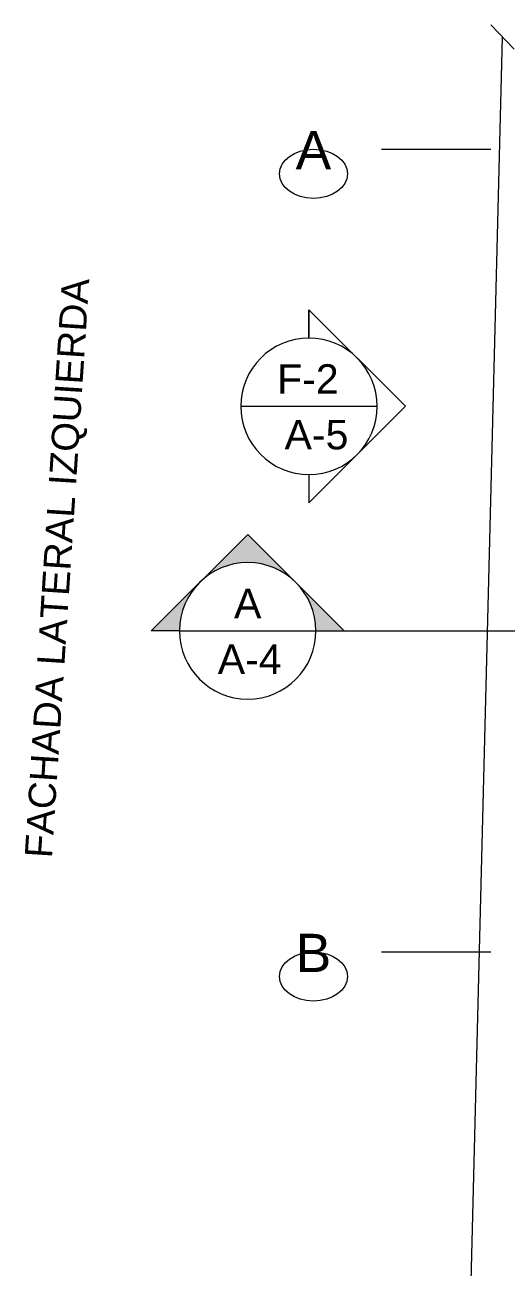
# Model space of a CAD drawing. Header units: inches. Extents: x 99003 to 99155, y 101852 to 101926.
# Drawn here: x 99002.79 to 99007.2, y 101896.06 to 101907.44 of the extents above; entities that cross this region are included whole.
import ezdxf
from ezdxf.enums import TextEntityAlignment as Align

# ---------------------------------------------------------------- set-up
doc = ezdxf.new("R2010")
doc.units = ezdxf.units.IN
doc.header["$MEASUREMENT"] = 0
doc.linetypes.add('DASHDOTX2', pattern=[2, 1, -0.5, 0, -0.5])
for name, color, linetype, lineweight in [('A_ACHU-1', 253, 'Continuous', 0), ('A_EJES', 75, 'DASHDOTX2', 5), ('A_TEXT', 154, 'Continuous', 0), ('A_TEXT-DIM', 54, 'Continuous', 13), ('A_TEXT-IDEN', 5, 'Continuous', 18), ('A_TEXT-SIMB', 195, 'Continuous', 20)]:
    doc.layers.add(name, color=color, linetype=linetype, lineweight=lineweight)
doc.styles.add('ARIAL', font='arial.ttf')
doc.styles.add('DIM', font='arial.ttf')
doc.dimstyles.new('BAN_REP_1-125', dxfattribs={"dimtxt": 0.195, "dimasz": 0.2188, "dimexe": 0.15, "dimexo": 0.03, "dimgap": 0.1, "dimtad": 1, "dimzin": 4, "dimdsep": 46, "dimtxsty": 'ARIAL', "dimblk": 'OBLIQUE', "dimcen": 0.1, "dimse1": 1, "dimse2": 1, "dimclrd": 256, "dimclre": 256, "dimclrt": 256, "dimadec": 0, "dimazin": 0, "dimtfac": 1, "dimtix": 1, "dimtofl": 0, "dimtmove": 1, "dimatfit": 3, "dimldrblk": 'OPEN90', "dimfxl": 1, "dimtolj": 1, "dimtzin": 0, "dimlwd": -1, "dimlwe": -1, "dimarcsym": 0})

# ---------------------------------------------------------------- blocks, each defined once
blk = doc.blocks.new('EJE')
at = {"layer": 'A_TEXT-SIMB'}
blk.add_ellipse((0, -0.225), major_axis=(-0.312, 0), ratio=0.72, dxfattribs=at)
at = {"layer": 'A_TEXT-IDEN', "style": 'ARIAL'}
blk.add_attdef('EJE', text='', height=0.175, dxfattribs=at).set_placement((0, -0.317), align=Align.CENTER)
blk = doc.blocks.new('_Oblique')
at = {"color": 0, "linetype": 'ByBlock', "lineweight": -2}
blk.add_line((-0.5, -0.5), (0.5, 0.5), dxfattribs=at)
blk = doc.blocks.new('*D387')
at = {"layer": 'A_TEXT-DIM', "transparency": 16777216}
blk.add_line((99006.521, 101881.782), (99007.164, 101907.326), dxfattribs=at)
at = {"layer": 'DEFPOINTS', "color": 0, "transparency": 16777216}
for p in [(99007.164, 101907.326), (99008.225, 101907.299), (99007.582, 101881.755)]:
    blk.add_point(p, dxfattribs=at)
at = {"layer": 'A_TEXT-DIM', "transparency": 16777216, "xscale": 0.2188, "yscale": 0.2188, "zscale": 0.2188}
for p, rotation in [((99007.164, 101907.326), 88.55737407937859), ((99006.521, 101881.782), 268.5573740793786)]:
    blk.add_blockref('_Oblique', p, dxfattribs=dict(at, rotation=rotation))
at = {"layer": 'A_TEXT-DIM', "transparency": 16777216, "insert": (99006.643, 101894.559), "char_height": 0.195, "attachment_point": 5, "rotation": 88.5574, "style": 'ARIAL'}
blk.add_mtext('\\A1;25.55', dxfattribs=at)
blk = doc.blocks.new('_Open90')
at = {"color": 0, "linetype": 'ByBlock', "lineweight": -2}
for p, q in [((0, 0), (-1, 0)), ((-0.5, 0.5), (0, 0)), ((0, 0), (-0.5, -0.5))]:
    blk.add_line(p, q, dxfattribs=at)
blk = doc.blocks.new('FACHADA DETALLE E-')
at = {"layer": 'A_TEXT-SIMB'}
for p, q in [((0, 0), (0.4419, 0.4419)), ((0.4419, 0.3125), (0.4419, 0.4419)), ((0.4419, 0.4419), (0.4419, 0.3125)), ((0, 0), (0.4419, -0.4419)), ((0.7544, 0), (0.1294, 0)), ((0.4419, -0.3125), (0.4419, -0.4419)), ((0.4419, -0.3125), (0.4419, -0.4419))]:
    blk.add_line(p, q, dxfattribs=at)
blk.add_circle((0.4419, 0), 0.3125, dxfattribs=at)
at = {"layer": 'A_TEXT-IDEN', "style": 'ARIAL'}
for tag, p in [('FACHADA', (0.4419, 0.058)), ('DETALLE', (0.4419, -0.197))]:
    blk.add_attdef(tag, text='', height=0.1346, dxfattribs=at).set_placement(p, align=Align.CENTER)
blk = doc.blocks.new('*U102')
at = {"layer": 'A_ACHU-1'}
h = blk.add_hatch(color=256, dxfattribs=at)
h.paths.add_polyline_path([(0.6629, 0.221), (0.4419, 0.4419), (0.221, 0.221, -0.414214)])
h.paths.add_polyline_path([(0.6629, 0.221, -0.198912), (0.7544, 0), (0.8839, 0)])
h.paths.add_polyline_path([(0, 0), (0.1294, 0, -0.198912), (0.221, 0.221)])
at = {"layer": 'A_TEXT-SIMB'}
for p, q in [((0.4419, 0.4419), (0, 0)), ((0.4419, 0.4419), (0.8839, 0)), ((0.7544, 0), (0.1294, 0)), ((0.7544, 0), (0.8839, 0)), ((0.1294, 0), (-0.8599, 0)), ((0.1294, 0), (0, 0))]:
    blk.add_line(p, q, dxfattribs=at)
blk.add_circle((0.4419, 0), 0.3125, dxfattribs=at)
at = {"layer": 'A_TEXT-IDEN', "style": 'ARIAL'}
for tag, p in [('CORTE', (0.4419, 0.058)), ('DETALLE', (0.4419, -0.197))]:
    blk.add_attdef(tag, text='', height=0.1346, dxfattribs=at).set_placement(p, align=Align.CENTER)

msp = doc.modelspace()

# ---------------------------------------------------------------- linework, layer by layer
at = {"layer": 'A_EJES'}
for p, q in [((99006.057, 101906.299), (99039.063, 101906.299)), ((99006.057, 101898.949), (99039.063, 101898.949))]:
    msp.add_line(p, q, dxfattribs=at)

# ---------------------------------------------------------------- block references
ref = msp.add_blockref('EJE', (99005.432, 101906.299))
ref.add_attrib('EJE', 'A', dxfattribs={"layer": 'A_TEXT-IDEN', "height": 0.35, "style": 'ARIAL'}).set_placement((99005.432, 101906.115), align=Align.CENTER)
ref = msp.add_blockref('FACHADA DETALLE E-', (99006.275, 101903.945), dxfattribs=dict(xscale=-2, yscale=2, zscale=2))
ref.add_attrib('FACHADA', 'F-2', dxfattribs={"layer": 'A_TEXT-IDEN', "height": 0.2692, "rotation": 360, "style": 'ARIAL'}).set_placement((99005.381, 101904.061), align=Align.CENTER)
ref.add_attrib('DETALLE', 'A-5', dxfattribs={"layer": 'A_TEXT-IDEN', "height": 0.2692, "rotation": 360, "style": 'ARIAL'}).set_placement((99005.46, 101903.551), align=Align.CENTER)
ref = msp.add_blockref('*U102', (99005.714, 101901.889), dxfattribs=dict(xscale=-2, yscale=2, zscale=2))
ref.add_attrib('DETALLE', 'A-4', dxfattribs={"layer": 'A_TEXT-IDEN', "height": 0.2692, "rotation": 360, "style": 'ARIAL'}).set_placement((99004.848, 101901.495), align=Align.CENTER)
ref.add_attrib('CORTE', 'A', dxfattribs={"layer": 'A_TEXT-IDEN', "height": 0.269, "rotation": 360, "style": 'ARIAL'}).set_placement((99004.83, 101902.005), align=Align.CENTER)
ref = msp.add_blockref('EJE', (99005.432, 101898.949))
ref.add_attrib('EJE', 'B', dxfattribs={"layer": 'A_TEXT-IDEN', "height": 0.35, "style": 'ARIAL'}).set_placement((99005.432, 101898.765), align=Align.CENTER)

# ---------------------------------------------------------------- texts
at = {"layer": 'A_TEXT', "style": 'DIM'}
msp.add_text('FACHADA LATERAL IZQUIERDA', height=0.25, rotation=86.3035, dxfattribs=at).set_placement((99003.036, 101899.804))

# ---------------------------------------------------------------- dimensions: what is measured, and where the dimension line sits
at = {"layer": 'A_TEXT-DIM'}
dim = msp.add_aligned_dim(p1=(99007.582, 101881.755), p2=(99008.225, 101907.299), distance=1.061, dimstyle='BAN_REP_1-125', dxfattribs=at)
dim.commit()
dim.dimension.update_dxf_attribs({"geometry": '*D387', "text_midpoint": (99006.643, 101894.559)})

doc.saveas('drawing.dxf')
